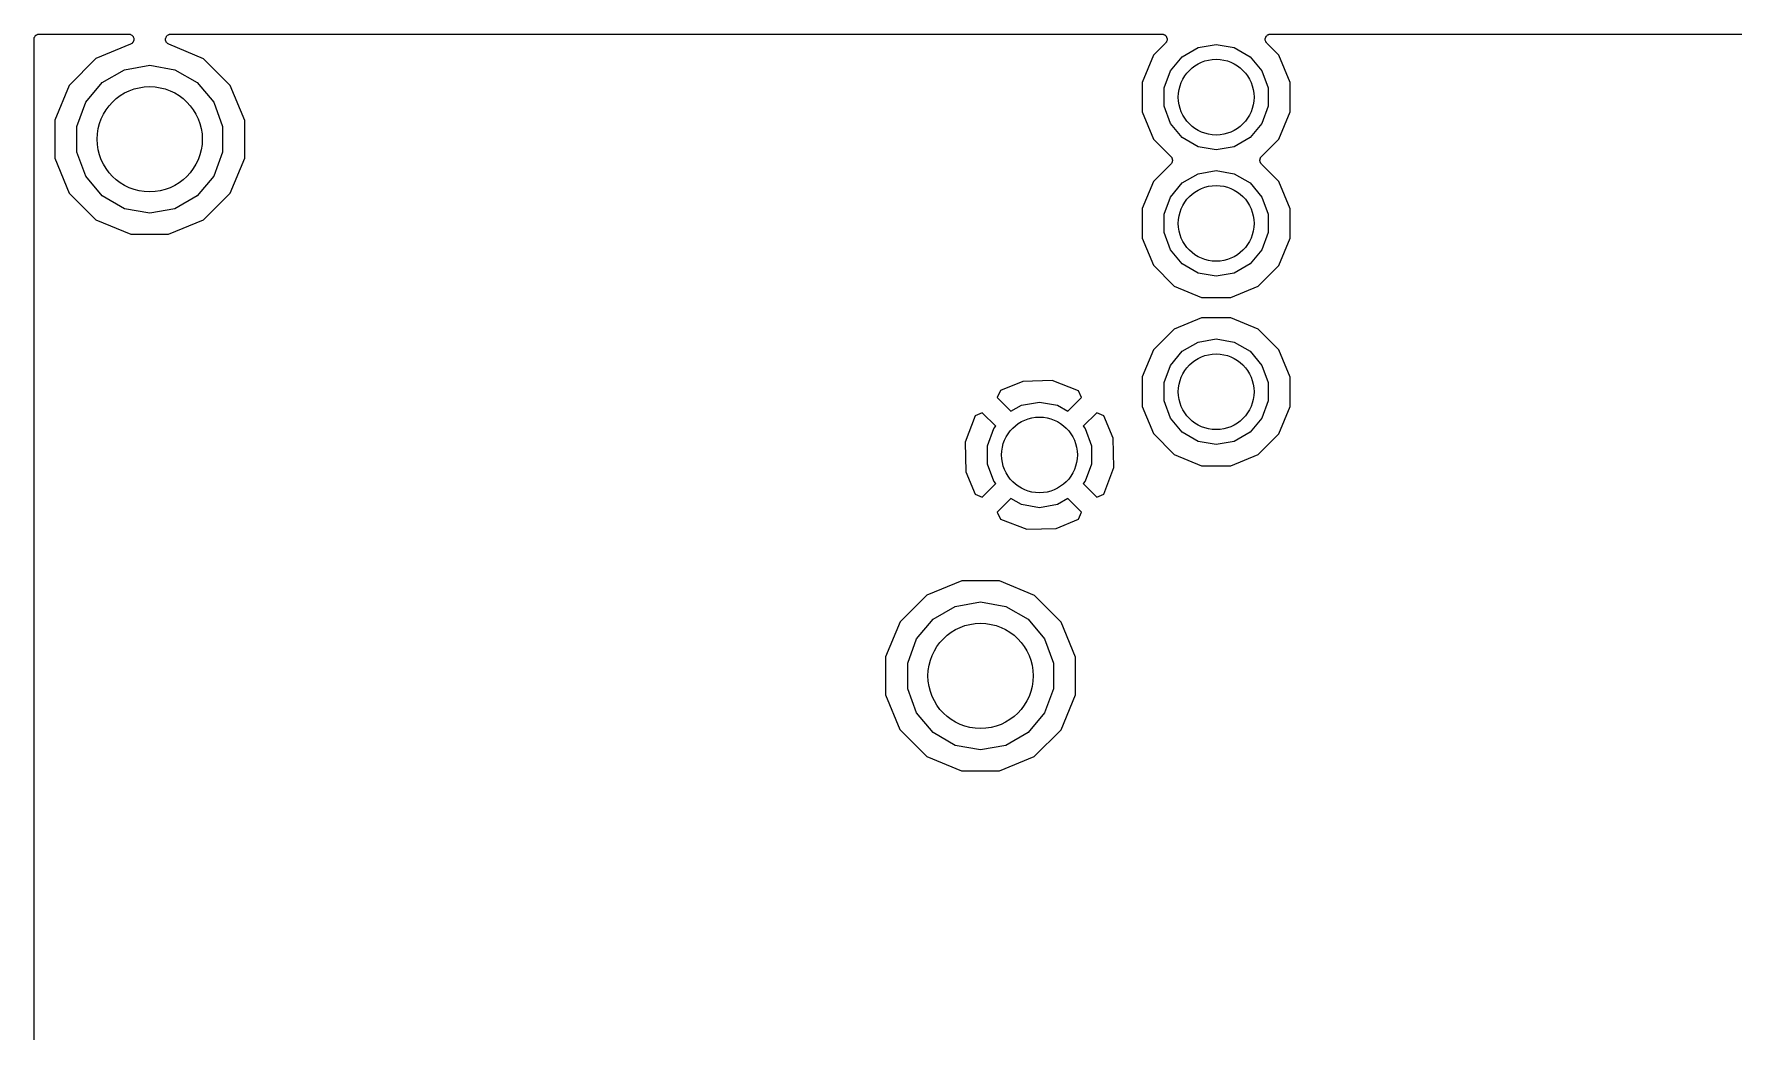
# Model space of a CAD drawing. Extents: x 36 to 201, y -145 to -29.
# Drawn here: x 36 to 76.41, y -52.71 to -29 of the extents above; entities that cross this region are included whole.
import ezdxf

# ---------------------------------------------------------------- set-up
doc = ezdxf.new("R2010")
doc.units = 0
doc.header["$MEASUREMENT"] = 0
doc.layers.add('BLACK', color=7, linetype='CONTINUOUS')

msp = doc.modelspace()

# ---------------------------------------------------------------- linework, layer by layer
at = {"layer": 'Black'}
for p, q in [((36.0057, -29.0945), (36.0077, -29.0836)), ((36.0077, -29.0836), (36.0132, -29.0739)), ((36.0132, -29.0739), (36.017, -29.0635)), ((36.017, -29.0635), (36.0242, -29.055)), ((36.0242, -29.055), (36.0297, -29.0454)), ((36.0297, -29.0454), (36.0382, -29.0382)), ((36.0382, -29.0382), (36.0454, -29.0297)), ((36.0454, -29.0297), (36.055, -29.0242)), ((36.055, -29.0242), (36.0635, -29.017)), ((36.0635, -29.017), (36.0739, -29.0132)), ((36.0739, -29.0132), (36.0836, -29.0077)), ((36.0836, -29.0077), (36.0945, -29.0057)), ((36.0945, -29.0057), (36.1049, -29.0019)), ((36.1049, -29.0019), (36.1161, -29.0019)), ((36.1161, -29.0019), (36.127, -29)), ((36.127, -29), (38.2476, -29)), ((38.2476, -29), (38.2667, -29.0034)), ((38.2667, -29.0034), (38.2859, -29.0059)), ((38.2859, -29.0059), (38.2884, -29.0072)), ((38.2884, -29.0072), (38.2911, -29.0077)), ((38.2911, -29.0077), (38.3079, -29.0174)), ((38.3079, -29.0174), (38.325, -29.0263)), ((38.325, -29.0263), (38.3269, -29.0283)), ((38.3269, -29.0283), (38.3293, -29.0297)), ((38.3293, -29.0297), (38.3417, -29.0446)), ((38.3417, -29.0446), (38.3548, -29.0589)), ((38.3548, -29.0589), (38.3559, -29.0614)), ((38.3559, -29.0614), (38.3576, -29.0635)), ((38.3576, -29.0635), (38.3642, -29.0817)), ((38.3642, -29.0817), (38.3716, -29.0996)), ((39.1304, -29.0994), (39.1378, -29.0816)), ((39.1378, -29.0816), (39.1444, -29.0635)), ((39.1444, -29.0635), (39.1462, -29.0613)), ((39.1462, -29.0613), (39.1473, -29.0587)), ((39.1473, -29.0587), (39.1604, -29.0445)), ((39.1604, -29.0445), (39.1728, -29.0297)), ((39.1728, -29.0297), (39.1752, -29.0283)), ((39.1752, -29.0283), (39.1772, -29.0262)), ((39.1772, -29.0262), (39.1943, -29.0173)), ((39.1943, -29.0173), (39.2109, -29.0077)), ((39.2109, -29.0077), (39.2138, -29.0072)), ((39.2138, -29.0072), (39.2163, -29.0058)), ((39.2163, -29.0058), (39.2354, -29.0033)), ((39.2354, -29.0033), (39.2544, -29)), ((39.2544, -29), (62.8073, -29)), ((62.8073, -29), (62.8237, -29.0029)), ((62.8237, -29.0029), (62.8403, -29.0044)), ((62.8403, -29.0044), (62.8453, -29.0067)), ((62.8453, -29.0067), (62.8507, -29.0077)), ((62.8507, -29.0077), (62.8651, -29.016)), ((62.8651, -29.016), (62.8802, -29.023)), ((62.8802, -29.023), (62.8841, -29.0269)), ((62.8841, -29.0269), (62.8889, -29.0297)), ((62.8889, -29.0297), (62.8996, -29.0425)), ((62.8996, -29.0425), (62.9114, -29.0542)), ((62.9114, -29.0542), (62.9137, -29.0593)), ((62.9137, -29.0593), (62.9173, -29.0635)), ((62.9173, -29.0635), (62.923, -29.0791)), ((62.923, -29.0791), (62.93, -29.0942)), ((62.93, -29.0942), (62.9305, -29.0997)), ((65.2697, -29.0996), (65.2702, -29.094)), ((65.2702, -29.094), (65.2772, -29.079)), ((65.2772, -29.079), (65.2829, -29.0635)), ((65.2829, -29.0635), (65.2865, -29.0592)), ((65.2865, -29.0592), (65.2889, -29.0541)), ((65.2889, -29.0541), (65.3006, -29.0424)), ((65.3006, -29.0424), (65.3112, -29.0297)), ((65.3112, -29.0297), (65.3161, -29.0269)), ((65.3161, -29.0269), (65.3201, -29.0229)), ((65.3201, -29.0229), (65.3351, -29.0159)), ((65.3351, -29.0159), (65.3494, -29.0077)), ((65.3494, -29.0077), (65.355, -29.0067)), ((65.355, -29.0067), (65.3601, -29.0043)), ((65.3601, -29.0043), (65.3766, -29.0029)), ((65.3766, -29.0029), (65.3929, -29)), ((65.3929, -29), (157.494, -29)), ((36, -29.127), (36.0019, -29.1161)), ((36, -37.6667), (36, -29.127)), ((36.0019, -29.1049), (36.0057, -29.0945)), ((36.0019, -29.1161), (36.0019, -29.1049)), ((38.2961, -29.2444), (37.4726, -29.5846)), ((38.3125, -29.234), (38.2961, -29.2444)), ((38.3293, -29.2243), (38.3125, -29.234)), ((38.331, -29.2222), (38.3293, -29.2243)), ((38.3334, -29.2207), (38.331, -29.2222)), ((38.3452, -29.2053), (38.3334, -29.2207)), ((38.3576, -29.1905), (38.3452, -29.2053)), ((38.3586, -29.1879), (38.3576, -29.1905)), ((38.3602, -29.1857), (38.3586, -29.1879)), ((38.3661, -29.1673), (38.3602, -29.1857)), ((38.3727, -29.1491), (38.3661, -29.1673)), ((38.3716, -29.0996), (38.3718, -29.1024)), ((38.3718, -29.1024), (38.3727, -29.1049)), ((38.3727, -29.1049), (38.3727, -29.1243)), ((38.3727, -29.1243), (38.3735, -29.1437)), ((38.3735, -29.1437), (38.3727, -29.1463)), ((38.3727, -29.1463), (38.3727, -29.1491)), ((39.1285, -29.1435), (39.1293, -29.1242)), ((39.1293, -29.1462), (39.1285, -29.1435)), ((39.1293, -29.1049), (39.1303, -29.1023)), ((39.1293, -29.1242), (39.1293, -29.1049)), ((39.1293, -29.1491), (39.1293, -29.1462)), ((39.1359, -29.1672), (39.1293, -29.1491)), ((39.1303, -29.1023), (39.1304, -29.0994)), ((39.1417, -29.1855), (39.1359, -29.1672)), ((39.1434, -29.1878), (39.1417, -29.1855)), ((39.1444, -29.1905), (39.1434, -29.1878)), ((39.1568, -29.2053), (39.1444, -29.1905)), ((39.1685, -29.2206), (39.1568, -29.2053)), ((39.1709, -29.2221), (39.1685, -29.2206)), ((39.1728, -29.2243), (39.1709, -29.2221)), ((39.1895, -29.2339), (39.1728, -29.2243)), ((39.2057, -29.2443), (39.1895, -29.2339)), ((40.0307, -29.5869), (39.2057, -29.2443)), ((62.897, -29.2169), (62.6105, -29.5029)), ((62.9066, -29.2033), (62.897, -29.2169)), ((62.9173, -29.1905), (62.9066, -29.2033)), ((62.9192, -29.1853), (62.9173, -29.1905)), ((62.9223, -29.1808), (62.9192, -29.1853)), ((62.9267, -29.1647), (62.9223, -29.1808)), ((62.9323, -29.1491), (62.9267, -29.1647)), ((62.9305, -29.0997), (62.9323, -29.1049)), ((62.9323, -29.1049), (62.9323, -29.1216)), ((62.9323, -29.1216), (62.9338, -29.1382)), ((62.9338, -29.1382), (62.9323, -29.1435)), ((62.9323, -29.1435), (62.9323, -29.1491)), ((63.2934, -29.5388), (63.6708, -29.3209)), ((63.6708, -29.3209), (64.1, -29.2452)), ((64.1, -29.2452), (64.5292, -29.3209)), ((64.5292, -29.3209), (64.9066, -29.5388)), ((65.2663, -29.138), (65.2678, -29.1215)), ((65.2678, -29.1434), (65.2663, -29.138)), ((65.2678, -29.1049), (65.2697, -29.0996)), ((65.2678, -29.1215), (65.2678, -29.1049)), ((65.2678, -29.1491), (65.2678, -29.1434)), ((65.2734, -29.1646), (65.2678, -29.1491)), ((65.2777, -29.1806), (65.2734, -29.1646)), ((65.2809, -29.1852), (65.2777, -29.1806)), ((65.2829, -29.1905), (65.2809, -29.1852)), ((65.2935, -29.2032), (65.2829, -29.1905)), ((65.303, -29.2167), (65.2935, -29.2032)), ((65.5912, -29.5055), (65.303, -29.2167)), ((37.4726, -29.5846), (36.8369, -30.2193)), ((37.6208, -30.1543), (38.1492, -29.8493)), ((38.1492, -29.8493), (38.75, -29.7433)), ((38.75, -29.7433), (39.3508, -29.8493)), ((39.3508, -29.8493), (39.8792, -30.1543)), ((40.6654, -30.2226), (40.0307, -29.5869)), ((62.6105, -29.5029), (62.3423, -30.1488)), ((62.8643, -30.2821), (63.0133, -29.8726)), ((63.0133, -29.8726), (63.2934, -29.5388)), ((64.9066, -29.5388), (65.1867, -29.8726)), ((65.1867, -29.8726), (65.3357, -30.2821)), ((65.8583, -30.1518), (65.5912, -29.5055)), ((36.8369, -30.2193), (36.4924, -31.0489)), ((37.2287, -30.6217), (37.6208, -30.1543)), ((39.8792, -30.1543), (40.2713, -30.6217)), ((41.0084, -31.0528), (40.6654, -30.2226)), ((62.3423, -30.1488), (62.3417, -30.8482)), ((62.8643, -30.7179), (62.8643, -30.2821)), ((65.3357, -30.2821), (65.3357, -30.7179)), ((65.8577, -30.8512), (65.8583, -30.1518)), ((37.02, -31.195), (37.2287, -30.6217)), ((40.2713, -30.6217), (40.48, -31.195)), ((36.4924, -31.0489), (36.4916, -31.9472)), ((41.0076, -31.9511), (41.0084, -31.0528)), ((62.3417, -30.8482), (62.6088, -31.4945)), ((63.0133, -31.1274), (62.8643, -30.7179)), ((65.3357, -30.7179), (65.1867, -31.1274)), ((65.5895, -31.4971), (65.8577, -30.8512)), ((37.02, -31.805), (37.02, -31.195)), ((40.48, -31.195), (40.48, -31.805)), ((62.6088, -31.4945), (63.0241, -31.9106)), ((63.2934, -31.4612), (63.0133, -31.1274)), ((63.6708, -31.6791), (63.2934, -31.4612)), ((64.9066, -31.4612), (64.5292, -31.6791)), ((65.1867, -31.1274), (64.9066, -31.4612)), ((65.1761, -31.9098), (65.5895, -31.4971)), ((37.2287, -32.3783), (37.02, -31.805)), ((40.48, -31.805), (40.2713, -32.3783)), ((63.0241, -31.9106), (63.0305, -31.9197)), ((63.0305, -31.9197), (63.0383, -31.9275)), ((64.1, -31.7548), (63.6708, -31.6791)), ((64.5292, -31.6791), (64.1, -31.7548)), ((65.1618, -31.9268), (65.1697, -31.9189)), ((65.1697, -31.9189), (65.1761, -31.9098)), ((36.4916, -31.9472), (36.8346, -32.7774)), ((40.6631, -32.7807), (41.0076, -31.9511)), ((63.0239, -32.0902), (62.6105, -32.5029)), ((63.0303, -32.0811), (63.0239, -32.0902)), ((63.0382, -32.0732), (63.0303, -32.0811)), ((63.0429, -32.0632), (63.0382, -32.0732)), ((63.0383, -31.9275), (63.043, -31.9376)), ((63.0493, -32.0541), (63.0429, -32.0632)), ((63.043, -31.9376), (63.0494, -31.9467)), ((63.0521, -32.0433), (63.0493, -32.0541)), ((63.0494, -31.9467), (63.0522, -31.9575)), ((63.0568, -32.0333), (63.0521, -32.0433)), ((63.0522, -31.9575), (63.0569, -31.9675)), ((63.0578, -32.0222), (63.0568, -32.0333)), ((63.0569, -31.9675), (63.0579, -31.9786)), ((63.0607, -32.0115), (63.0578, -32.0222)), ((63.0579, -31.9786), (63.0607, -31.9893)), ((63.0607, -31.9893), (63.0598, -32.0004)), ((63.0598, -32.0004), (63.0607, -32.0115)), ((63.2934, -32.5388), (63.6708, -32.3209)), ((63.6708, -32.3209), (64.1, -32.2452)), ((64.1, -32.2452), (64.5292, -32.3209)), ((64.5292, -32.3209), (64.9066, -32.5388)), ((65.1393, -31.9885), (65.1422, -31.9778)), ((65.1402, -31.9996), (65.1393, -31.9885)), ((65.1393, -32.0107), (65.1402, -31.9996)), ((65.1421, -32.0214), (65.1393, -32.0107)), ((65.1431, -32.0325), (65.1421, -32.0214)), ((65.1422, -31.9778), (65.1431, -31.9667)), ((65.1431, -31.9667), (65.1479, -31.9567)), ((65.1478, -32.0425), (65.1431, -32.0325)), ((65.1506, -32.0533), (65.1478, -32.0425)), ((65.1479, -31.9567), (65.1507, -31.9459)), ((65.157, -32.0624), (65.1506, -32.0533)), ((65.1507, -31.9459), (65.1571, -31.9368)), ((65.1617, -32.0725), (65.157, -32.0624)), ((65.1571, -31.9368), (65.1618, -31.9268)), ((65.1695, -32.0803), (65.1617, -32.0725)), ((65.1759, -32.0894), (65.1695, -32.0803)), ((65.3981, -32.312), (65.1759, -32.0894)), ((65.5912, -32.5055), (65.3981, -32.312)), ((37.6208, -32.8457), (37.2287, -32.3783)), ((40.2713, -32.3783), (39.8792, -32.8457)), ((62.6105, -32.5029), (62.3423, -33.1488)), ((63.0133, -32.8726), (63.2934, -32.5388)), ((64.9066, -32.5388), (65.1867, -32.8726)), ((65.8583, -33.1518), (65.5912, -32.5055)), ((36.8346, -32.7774), (37.4693, -33.4131)), ((38.1492, -33.1507), (37.6208, -32.8457)), ((39.8792, -32.8457), (39.3508, -33.1507)), ((40.0274, -33.4154), (40.6631, -32.7807)), ((62.8643, -33.2821), (63.0133, -32.8726)), ((65.1867, -32.8726), (65.3357, -33.2821)), ((37.4693, -33.4131), (38.2989, -33.7576)), ((38.75, -33.2567), (38.1492, -33.1507)), ((39.3508, -33.1507), (38.75, -33.2567)), ((39.1972, -33.7584), (40.0274, -33.4154)), ((62.3423, -33.1488), (62.3417, -33.8482)), ((62.8643, -33.7179), (62.8643, -33.2821)), ((65.3357, -33.2821), (65.3357, -33.7179)), ((65.8577, -33.8512), (65.8583, -33.1518)), ((38.2989, -33.7576), (39.1972, -33.7584)), ((62.3417, -33.8482), (62.6088, -34.4945)), ((63.0133, -34.1274), (62.8643, -33.7179)), ((65.3357, -33.7179), (65.1867, -34.1274)), ((65.5895, -34.4971), (65.8577, -33.8512)), ((63.2934, -34.4612), (63.0133, -34.1274)), ((65.1867, -34.1274), (64.9066, -34.4612)), ((62.6088, -34.4945), (63.1029, -34.9895)), ((63.6708, -34.6791), (63.2934, -34.4612)), ((64.1, -34.7548), (63.6708, -34.6791)), ((64.5292, -34.6791), (64.1, -34.7548)), ((64.9066, -34.4612), (64.5292, -34.6791)), ((65.0945, -34.9912), (65.5895, -34.4971)), ((63.1029, -34.9895), (63.7488, -35.2577)), ((64.4482, -35.2583), (65.0945, -34.9912)), ((63.7488, -35.2577), (64.4482, -35.2583)), ((63.7518, -35.7417), (63.1055, -36.0088)), ((64.4512, -35.7423), (63.7518, -35.7417)), ((65.0971, -36.0105), (64.4512, -35.7423)), ((63.1055, -36.0088), (62.6105, -36.5029)), ((63.2934, -36.5388), (63.6708, -36.3209)), ((63.6708, -36.3209), (64.1, -36.2452)), ((64.1, -36.2452), (64.5292, -36.3209)), ((64.5292, -36.3209), (64.9066, -36.5388)), ((65.5912, -36.5055), (65.0971, -36.0105)), ((62.6105, -36.5029), (62.3423, -37.1488)), ((63.0133, -36.8726), (63.2934, -36.5388)), ((64.9066, -36.5388), (65.1867, -36.8726)), ((65.6855, -36.7337), (65.5912, -36.5055)), ((65.8583, -37.1518), (65.6855, -36.7337)), ((62.3423, -37.1488), (62.3417, -37.8482)), ((62.8643, -37.2821), (63.0133, -36.8726)), ((65.1867, -36.8726), (65.3357, -37.2821)), ((65.8577, -37.8512), (65.8583, -37.1518)), ((58.9712, -37.4717), (58.8976, -37.6384)), ((59.5015, -37.2521), (58.9712, -37.4717)), ((60.2023, -37.2332), (59.5015, -37.2521)), ((60.8296, -37.4736), (60.2023, -37.2332)), ((60.9024, -37.6384), (60.8296, -37.4736)), ((62.8643, -37.7179), (62.8643, -37.2821)), ((65.3357, -37.2821), (65.3357, -37.7179)), ((36, -38.6758), (36, -37.6667)), ((58.8976, -37.6384), (59.2231, -37.9639)), ((59.2231, -37.9639), (59.4708, -37.8209)), ((59.4708, -37.8209), (59.9, -37.7452)), ((59.9, -37.7452), (60.3292, -37.8209)), ((60.3292, -37.8209), (60.5769, -37.9639)), ((60.5769, -37.9639), (60.9024, -37.6384)), ((62.3417, -37.8482), (62.6088, -38.4945)), ((63.0133, -38.1274), (62.8643, -37.7179)), ((65.3357, -37.7179), (65.1867, -38.1274)), ((65.5895, -38.4971), (65.8577, -37.8512)), ((58.3736, -38.0704), (58.1332, -38.6976)), ((58.5384, -37.9976), (58.3736, -38.0704)), ((58.859, -38.3182), (58.5384, -37.9976)), ((58.6643, -38.7821), (58.8133, -38.3726)), ((58.8133, -38.3726), (58.859, -38.3182)), ((61.2616, -37.9976), (60.941, -38.3182)), ((60.941, -38.3182), (60.9867, -38.3726)), ((60.9867, -38.3726), (61.1357, -38.7821)), ((61.4283, -38.0712), (61.2616, -37.9976)), ((61.6479, -38.6015), (61.4283, -38.0712)), ((63.2934, -38.4612), (63.0133, -38.1274)), ((65.1867, -38.1274), (64.9066, -38.4612)), ((36, -40.3333), (36, -38.6758)), ((58.1332, -38.6976), (58.1521, -39.3985)), ((58.6643, -39.2179), (58.6643, -38.7821)), ((61.1357, -38.7821), (61.1357, -39.2179)), ((61.6668, -39.3023), (61.6479, -38.6015)), ((62.6088, -38.4945), (63.1029, -38.9895)), ((63.6708, -38.6791), (63.2934, -38.4612)), ((64.1, -38.7548), (63.6708, -38.6791)), ((64.5292, -38.6791), (64.1, -38.7548)), ((64.9066, -38.4612), (64.5292, -38.6791)), ((65.0945, -38.9912), (65.5895, -38.4971)), ((63.1029, -38.9895), (63.7488, -39.2577)), ((64.4482, -39.2583), (65.0945, -38.9912)), ((58.1521, -39.3985), (58.3717, -39.9288)), ((58.8133, -39.6274), (58.6643, -39.2179)), ((61.1357, -39.2179), (60.9867, -39.6274)), ((61.4264, -39.9296), (61.6668, -39.3023)), ((63.7488, -39.2577), (64.4482, -39.2583)), ((58.3717, -39.9288), (58.5384, -40.0024)), ((58.5384, -40.0024), (58.859, -39.6818)), ((58.859, -39.6818), (58.8133, -39.6274)), ((60.9867, -39.6274), (60.941, -39.6818)), ((60.941, -39.6818), (61.2616, -40.0024)), ((61.2616, -40.0024), (61.4264, -39.9296)), ((36, -44.7223), (36, -40.3333)), ((59.2231, -40.0361), (58.8976, -40.3616)), ((58.8976, -40.3616), (58.9704, -40.5264)), ((59.4708, -40.1791), (59.2231, -40.0361)), ((59.9, -40.2548), (59.4708, -40.1791)), ((60.3292, -40.1791), (59.9, -40.2548)), ((60.5769, -40.0361), (60.3292, -40.1791)), ((60.9024, -40.3616), (60.5769, -40.0361)), ((60.8288, -40.5283), (60.9024, -40.3616)), ((58.9704, -40.5264), (59.5976, -40.7668)), ((59.5976, -40.7668), (60.2985, -40.7479)), ((60.2985, -40.7479), (60.8288, -40.5283)), ((58.0528, -41.9916), (57.2226, -42.3346)), ((58.9511, -41.9924), (58.0528, -41.9916)), ((59.7807, -42.3369), (58.9511, -41.9924)), ((57.2226, -42.3346), (56.5869, -42.9693)), ((60.4154, -42.9726), (59.7807, -42.3369)), ((57.3708, -42.9043), (57.8992, -42.5993)), ((57.8992, -42.5993), (58.5, -42.4933)), ((58.5, -42.4933), (59.1008, -42.5993)), ((59.1008, -42.5993), (59.6292, -42.9043)), ((56.5869, -42.9693), (56.2424, -43.7989)), ((56.9787, -43.3717), (57.3708, -42.9043)), ((59.6292, -42.9043), (60.0213, -43.3717)), ((60.7584, -43.8028), (60.4154, -42.9726)), ((56.77, -43.945), (56.9787, -43.3717)), ((60.0213, -43.3717), (60.23, -43.945)), ((56.2424, -43.7989), (56.2416, -44.6972)), ((56.77, -44.555), (56.77, -43.945)), ((60.23, -43.945), (60.23, -44.555)), ((60.7576, -44.7011), (60.7584, -43.8028)), ((36, -55.1967), (36, -44.7223)), ((56.2416, -44.6972), (56.5846, -45.5274)), ((56.9787, -45.1283), (56.77, -44.555)), ((60.23, -44.555), (60.0213, -45.1283)), ((60.4131, -45.5307), (60.7576, -44.7011)), ((57.3708, -45.5957), (56.9787, -45.1283)), ((60.0213, -45.1283), (59.6292, -45.5957)), ((56.5846, -45.5274), (57.2193, -46.1631)), ((57.8992, -45.9007), (57.3708, -45.5957)), ((59.6292, -45.5957), (59.1008, -45.9007)), ((59.7774, -46.1654), (60.4131, -45.5307)), ((58.5, -46.0067), (57.8992, -45.9007)), ((59.1008, -45.9007), (58.5, -46.0067)), ((57.2193, -46.1631), (58.0489, -46.5076)), ((58.9472, -46.5084), (59.7774, -46.1654)), ((58.0489, -46.5076), (58.9472, -46.5084))]:
    msp.add_line(p, q, dxfattribs=at)
for centre, radius in [((64.1, -30.5), 0.9), ((38.75, -31.5), 1.25), ((64.1, -33.5), 0.9), ((64.1, -37.5), 0.9), ((59.9, -39), 0.9), ((58.5, -44.25), 1.25)]:
    msp.add_circle(centre, radius, dxfattribs=at)

doc.saveas('drawing.dxf')
